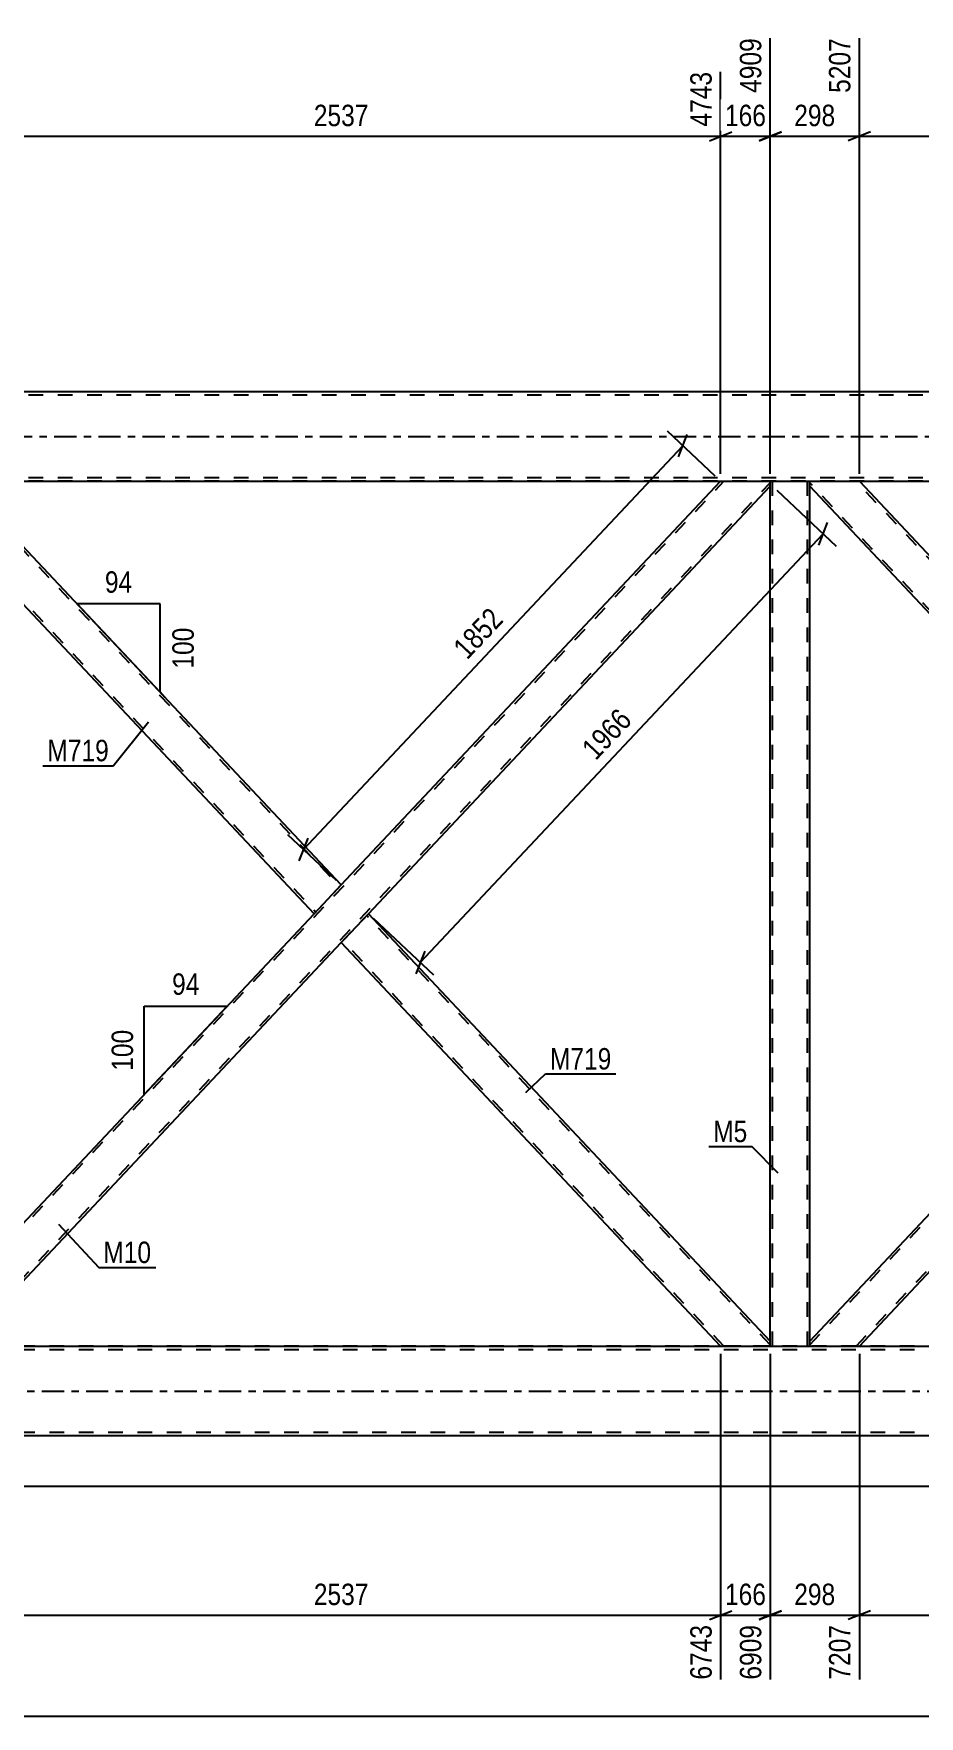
# Model space of a CAD drawing. Header units: millimetres. Extents: x -400 to 789, y -648 to 193.
# Drawn here: x -140.2 to -21.8, y -171.1 to 53.8 of the extents above; entities that cross this region are included whole.
import ezdxf

# ---------------------------------------------------------------- set-up
doc = ezdxf.new("R2010")
doc.units = ezdxf.units.MM
doc.linetypes.add('DXK_LINE_DOT2', pattern=[3.9198, 1.9599, -1.9599])
doc.linetypes.add('DXK_LINE_DOT3', pattern=[5.9187, 2.979, -0.9799, 0.9799, -0.9799])
doc.styles.add('Arial Narrow', font='ARIALN.TTF', dxfattribs={"height": 0.2})

# ---------------------------------------------------------------- blocks, each defined once
blk = doc.blocks.new('Part-392021936-5447 - 5377')
at = {"color": 7, "linetype": 'DXK_LINE_DOT2'}
for p, q in [((699.9, 5.52), (-238.1, 5.52)), ((699.9, -5.52), (-238.1, -5.52)), ((699.9, -6), (-161.1, -6))]:
    blk.add_line(p, q, dxfattribs=at)
at = {"color": 2, "linetype": 'Continuous'}
for p, q in [((-157.09, 6), (78.9, 6)), ((-157.1, -6), (78.9, -6))]:
    blk.add_line(p, q, dxfattribs=at)
at = {"color": 7, "linetype": 'DXK_LINE_DOT3'}
blk.add_line((-238.1, 0), (699.9, 0), dxfattribs=at)
blk = doc.blocks.new('Part-392021936-5452 - 5377')
at = {"color": 7, "linetype": 'DXK_LINE_DOT2'}
for p, q in [((643.9, -122.08), (-287.1, -122.08)), ((643.9, -121.6), (-276.46, -121.6)), ((643.9, -133.12), (-287.1, -133.12)), ((643.9, -133.6), (-171.28, -133.6))]:
    blk.add_line(p, q, dxfattribs=at)
at = {"color": 2, "linetype": 'Continuous'}
for p, q in [((-157.1, -121.6), (78.9, -121.6)), ((639.1, -133.6), (-143.36, -133.6))]:
    blk.add_line(p, q, dxfattribs=at)
at = {"color": 7, "linetype": 'DXK_LINE_DOT3'}
blk.add_line((-287.1, -127.6), (643.9, -127.6), dxfattribs=at)
blk = doc.blocks.new('Part-392021936-5615 - 5377')
at = {"color": 7, "linetype": 'DXK_LINE_DOT2'}
for p, q in [((-36.46, -121.41), (72.07, -6)), ((-30.27, -121.6), (78.26, -6.19)), ((78.26, -6), (71.63, -6)), ((20.9, -59.95), (17.28, -63.8)), ((24.53, -63.8), (20.9, -67.65)), ((-36.46, -121.6), (-29.83, -121.6))]:
    blk.add_line(p, q, dxfattribs=at)
at = {"color": 2, "linetype": 'Continuous'}
for p, q in [((71.63, -6), (20.9, -59.95)), ((78.26, -6.66), (24.53, -63.8)), ((78.26, -6.66), (78.26, -6)), ((-36.46, -120.94), (17.28, -63.8)), ((-29.83, -121.6), (20.9, -67.65)), ((-36.46, -121.52), (-36.46, -120.94)), ((-36.46, -121.6), (-36.46, -121.52))]:
    blk.add_line(p, q, dxfattribs=at)
blk = doc.blocks.new('Part-392021936-5736 - 5377')
at = {"color": 7, "linetype": 'DXK_LINE_DOT2'}
for p, q in [((-156.46, -121.41), (-47.93, -6)), ((-150.27, -121.6), (-41.74, -6.19)), ((-48.37, -6), (-41.74, -6)), ((-102.72, -63.8), (-99.1, -59.95)), ((-99.1, -67.65), (-95.47, -63.8)), ((-156.46, -121.6), (-149.83, -121.6))]:
    blk.add_line(p, q, dxfattribs=at)
at = {"color": 2, "linetype": 'Continuous'}
for p, q in [((-99.1, -59.95), (-48.37, -6)), ((-95.47, -63.8), (-41.74, -6.66)), ((-41.74, -6.66), (-41.74, -6)), ((-156.46, -120.94), (-102.72, -63.8)), ((-149.83, -121.6), (-99.1, -67.65)), ((-156.46, -121.6), (-156.46, -120.94))]:
    blk.add_line(p, q, dxfattribs=at)
blk = doc.blocks.new('Part-392021936-5751 - 5377')
at = {"color": 2, "linetype": 'Continuous'}
for p, q in [((-156.46, -6.66), (-156.46, -6)), ((-156.46, -6.66), (-102.72, -63.8)), ((-99.1, -59.95), (-149.83, -6)), ((-102.72, -63.8), (-99.1, -59.95))]:
    blk.add_line(p, q, dxfattribs=at)
at = {"color": 7, "linetype": 'DXK_LINE_DOT2'}
for p, q in [((-156.46, -6), (-149.83, -6)), ((-156.46, -6.19), (-102.5, -63.57)), ((-150.27, -6), (-99.32, -60.18)), ((-102.5, -63.57), (-102.49, -63.55))]:
    blk.add_line(p, q, dxfattribs=at)
blk = doc.blocks.new('Part-392021936-5756 - 5377')
at = {"color": 2, "linetype": 'Continuous'}
for p, q in [((-36.46, -6.66), (-36.46, -6)), ((17.28, -63.8), (-36.46, -6.66)), ((-29.83, -6), (20.9, -59.95)), ((17.47, -63.8), (20.9, -60.15))]:
    blk.add_line(p, q, dxfattribs=at)
at = {"color": 7, "linetype": 'DXK_LINE_DOT2'}
for p, q in [((-36.46, -6), (-29.83, -6)), ((17.59, -63.67), (-36.46, -6.19)), ((20.78, -60.28), (-30.27, -6)), ((21, -60.05), (20.9, -59.95)), ((20.9, -60.15), (21, -60.05)), ((17.37, -63.9), (17.28, -63.8)), ((17.37, -63.9), (17.47, -63.8)), ((17.41, -63.87), (17.47, -63.8)), ((17.59, -63.67), (17.61, -63.65))]:
    blk.add_line(p, q, dxfattribs=at)
blk = doc.blocks.new('Part-392021936-5759 - 5377')
at = {"color": 7, "linetype": 'DXK_LINE_DOT2'}
for p, q in [((-41.74, -6), (-36.46, -6)), ((-41.74, -6.66), (-41.74, -6)), ((-41.42, -121.6), (-41.42, -6)), ((-36.78, -121.6), (-36.78, -6)), ((-36.46, -6.66), (-36.46, -6)), ((-41.74, -121.6), (-41.74, -120.94)), ((-36.46, -121.6), (-36.46, -120.94)), ((-41.74, -121.6), (-36.46, -121.6))]:
    blk.add_line(p, q, dxfattribs=at)
at = {"color": 2, "linetype": 'Continuous'}
for p, q in [((-41.74, -120.94), (-41.74, -6.66)), ((-36.46, -120.94), (-36.46, -6.66))]:
    blk.add_line(p, q, dxfattribs=at)
blk = doc.blocks.new('Part-392021936-5779 - 5377')
at = {"color": 2, "linetype": 'Continuous'}
for p, q in [((-98.66, -67.19), (-95.47, -63.8)), ((-41.74, -120.94), (-95.47, -63.8)), ((-99.1, -67.65), (-98.66, -67.19)), ((-48.37, -121.6), (-99.1, -67.65)), ((-41.74, -121.6), (-41.74, -120.94))]:
    blk.add_line(p, q, dxfattribs=at)
at = {"color": 7, "linetype": 'DXK_LINE_DOT2'}
for p, q in [((-41.74, -121.41), (-95.69, -64.03)), ((-99.07, -67.62), (-98.66, -67.19)), ((-98.88, -67.42), (-98.86, -67.4)), ((-47.93, -121.6), (-98.88, -67.42)), ((-41.74, -121.6), (-48.37, -121.6))]:
    blk.add_line(p, q, dxfattribs=at)
blk = doc.blocks.new('StraightDimension-392021936-6391 - 5377')
at = {"color": 7, "linetype": 'Continuous'}
blk.add_line((-301, -171.07), (700.9, -171.07), dxfattribs=at)
blk = doc.blocks.new('StraightDimension-392021936-24339 - 5377')
at = {"color": 7, "linetype": 'Continuous'}
for p, q in [((-48.37, -122.6), (-48.37, -166.16)), ((-41.74, -122.6), (-41.74, -166.16)), ((-49.87, -158.15), (-46.87, -156.95)), ((-40.24, -156.95), (-43.24, -158.15)), ((-48.37, -157.55), (-41.74, -157.55))]:
    blk.add_line(p, q, dxfattribs=at)
at = {"color": 0}
blk.add_wipeout([(-41.71, -156.8), (-41.71, -152.6), (-48.39, -152.6), (-48.39, -156.8)], dxfattribs=at)
at = {"color": 0, "linetype": 'Continuous'}
blk.add_wipeout([(-42.34, -158.25), (-46.54, -158.25), (-46.54, -166.76), (-42.34, -166.76)], dxfattribs=at)
at = {"color": 3, "style": 'Arial Narrow'}
blk.add_text('166', height=2.863, dxfattribs=at).set_placement((-47.79, -156.2))
at = {"color": 3, "linetype": 'Continuous', "style": 'Arial Narrow'}
blk.add_text('6909', height=2.863, rotation=90.0002, dxfattribs=at).set_placement((-42.94, -166.16))
blk = doc.blocks.new('StraightDimension-392021936-6903 - 5377')
at = {"color": 7, "linetype": 'Continuous'}
for p, q in [((-49.09, -5.31), (-55.49, 0.7)), ((-54.01, -2.75), (-52.83, 0.25)), ((-104.16, -55.2), (-53.42, -1.25)), ((-99.73, -59.36), (-106.23, -53.25)), ((-103.57, -53.7), (-104.75, -56.71))]:
    blk.add_line(p, q, dxfattribs=at)
at = {"color": 0}
blk.add_wipeout([(-76.42, -24.61), (-79.48, -21.73), (-85.31, -27.94), (-82.25, -30.81)], dxfattribs=at)
at = {"color": 3, "style": 'Arial Narrow'}
blk.add_text('1852', height=2.863, rotation=46.7591, dxfattribs=at).set_placement((-82.27, -29.96))
blk = doc.blocks.new('StraightDimension-392021936-6418 - 5377')
at = {"color": 7, "linetype": 'Continuous'}
blk.add_line((73.4, -140.34), (-336.3, -140.34), dxfattribs=at)
blk = doc.blocks.new('StraightDimension-392021936-6924 - 5377')
at = {"color": 7, "linetype": 'Continuous'}
for p, q in [((-40.87, -7.2), (-32.91, -14.68)), ((-88.53, -70.32), (-34.66, -13.04)), ((-35.25, -14.54), (-34.07, -11.53)), ((-94.84, -64.38), (-86.78, -71.96)), ((-87.94, -68.82), (-89.12, -71.82))]:
    blk.add_line(p, q, dxfattribs=at)
at = {"color": 0}
blk.add_wipeout([(-59.22, -38.06), (-62.28, -35.19), (-68.12, -41.39), (-65.06, -44.27)], dxfattribs=at)
at = {"color": 3, "style": 'Arial Narrow'}
blk.add_text('1966', height=2.863, rotation=46.7591, dxfattribs=at).set_placement((-65.08, -43.42))
blk = doc.blocks.new('StraightDimension-392021936-7032 - 5377')
at = {"color": 7, "linetype": 'Continuous'}
for p, q in [((-149.83, -5), (-149.83, 53.22)), ((-48.37, -5), (-48.37, 48.72)), ((-148.33, 40.71), (-151.33, 39.51)), ((-49.87, 39.51), (-46.87, 40.71)), ((-149.83, 40.11), (-48.37, 40.11))]:
    blk.add_line(p, q, dxfattribs=at)
at = {"color": 0, "linetype": 'Continuous'}
blk.add_wipeout([(-48.97, 49.32), (-53.17, 49.32), (-53.17, 40.81), (-48.97, 40.81)], dxfattribs=at)
at = {"color": 0}
blk.add_wipeout([(-94.84, 40.86), (-94.84, 45.06), (-103.36, 45.06), (-103.36, 40.86)], dxfattribs=at)
at = {"color": 3, "linetype": 'Continuous', "style": 'Arial Narrow'}
blk.add_text('4743', height=2.863, rotation=90.0002, dxfattribs=at).set_placement((-49.57, 41.41))
at = {"color": 3, "style": 'Arial Narrow'}
blk.add_text('2537', height=2.863, dxfattribs=at).set_placement((-102.76, 41.46))
blk = doc.blocks.new('StraightDimension-392021936-7046 - 5377')
at = {"color": 7, "linetype": 'Continuous'}
for p, q in [((-41.74, -5), (-41.74, 53.22)), ((-48.37, -5), (-48.37, 48.72)), ((-49.87, 39.51), (-46.87, 40.71)), ((-40.24, 40.71), (-43.24, 39.51)), ((-48.37, 40.11), (-41.74, 40.11))]:
    blk.add_line(p, q, dxfattribs=at)
at = {"color": 0}
blk.add_wipeout([(-41.71, 40.86), (-41.71, 45.06), (-48.39, 45.06), (-48.39, 40.86)], dxfattribs=at)
at = {"color": 0, "linetype": 'Continuous'}
blk.add_wipeout([(-42.34, 53.82), (-46.54, 53.82), (-46.54, 45.31), (-42.34, 45.31)], dxfattribs=at)
at = {"color": 3, "linetype": 'Continuous', "style": 'Arial Narrow'}
blk.add_text('4909', height=2.863, rotation=90.0002, dxfattribs=at).set_placement((-42.94, 45.91))
at = {"color": 3, "style": 'Arial Narrow'}
blk.add_text('166', height=2.863, dxfattribs=at).set_placement((-47.79, 41.46))
blk = doc.blocks.new('StraightDimension-392021936-7057 - 5377')
at = {"color": 7, "linetype": 'Continuous'}
for p, q in [((-41.74, -5), (-41.74, 53.22)), ((-29.83, -5), (-29.83, 53.22)), ((-43.24, 39.51), (-40.24, 40.71)), ((-28.33, 40.71), (-31.33, 39.51)), ((-41.74, 40.11), (-29.83, 40.11))]:
    blk.add_line(p, q, dxfattribs=at)
at = {"color": 0}
blk.add_wipeout([(-32.44, 40.86), (-32.44, 45.06), (-39.13, 45.06), (-39.13, 40.86)], dxfattribs=at)
at = {"color": 0, "linetype": 'Continuous'}
blk.add_wipeout([(-30.43, 53.82), (-34.63, 53.82), (-34.63, 45.31), (-30.43, 45.31)], dxfattribs=at)
at = {"color": 3, "linetype": 'Continuous', "style": 'Arial Narrow'}
blk.add_text('5207', height=2.863, rotation=90.0002, dxfattribs=at).set_placement((-31.03, 45.91))
at = {"color": 3, "style": 'Arial Narrow'}
blk.add_text('298', height=2.863, dxfattribs=at).set_placement((-38.53, 41.46))
blk = doc.blocks.new('StraightDimension-392021936-7068 - 5377')
at = {"color": 7, "linetype": 'Continuous'}
for p, q in [((-29.83, -5), (-29.83, 53.22)), ((71.63, -5), (71.63, 48.72)), ((-28.33, 40.71), (-31.33, 39.51)), ((70.13, 39.51), (73.13, 40.71)), ((-29.83, 40.11), (71.63, 40.11))]:
    blk.add_line(p, q, dxfattribs=at)
at = {"color": 0, "linetype": 'Continuous'}
blk.add_wipeout([(71.03, 49.32), (66.83, 49.32), (66.83, 40.81), (71.03, 40.81)], dxfattribs=at)
at = {"color": 0}
blk.add_wipeout([(25.16, 40.86), (25.16, 45.06), (16.65, 45.06), (16.65, 40.86)], dxfattribs=at)
at = {"color": 3, "linetype": 'Continuous', "style": 'Arial Narrow'}
blk.add_text('7743', height=2.863, rotation=90.0002, dxfattribs=at).set_placement((70.43, 41.41))
at = {"color": 3, "style": 'Arial Narrow'}
blk.add_text('2537', height=2.863, dxfattribs=at).set_placement((17.25, 41.46))
blk = doc.blocks.new('AngleDimension-392021936-7256 - 5377')
at = {"color": 7, "linetype": 'Continuous'}
for p, q in [((-123.31, -22.4), (-134.41, -22.4)), ((-123.31, -34.2), (-134.41, -22.4)), ((-123.31, -34.2), (-123.31, -22.4)), ((-122.68, -34.88), (-123.31, -34.2))]:
    blk.add_line(p, q, dxfattribs=at)
at = {"color": 0}
for points in [[(-126.43, -21.5), (-126.43, -17.3), (-131.29, -17.3), (-131.29, -21.5)], [(-118.21, -24.96), (-122.41, -24.96), (-122.41, -31.64), (-118.21, -31.64)]]:
    blk.add_wipeout(points, dxfattribs=at)
at = {"color": 3, "style": 'Arial Narrow'}
blk.add_text('94', height=2.863, dxfattribs=at).set_placement((-130.69, -20.9))
blk.add_text('100', height=2.863, rotation=90.0002, dxfattribs=at).set_placement((-118.81, -31.04))
blk = doc.blocks.new('AngleDimension-392021936-7270 - 5377')
at = {"color": 7, "linetype": 'Continuous'}
for p, q in [((-125.43, -76.14), (-114.33, -76.14)), ((-125.43, -87.94), (-114.33, -76.14)), ((-125.43, -87.94), (-125.43, -76.14)), ((-114.8, -76.65), (-114.33, -76.14))]:
    blk.add_line(p, q, dxfattribs=at)
at = {"color": 0}
for points in [[(-117.45, -75.24), (-117.45, -71.04), (-122.31, -71.04), (-122.31, -75.24)], [(-126.33, -78.7), (-130.53, -78.7), (-130.53, -85.39), (-126.33, -85.39)]]:
    blk.add_wipeout(points, dxfattribs=at)
at = {"color": 3, "style": 'Arial Narrow'}
blk.add_text('94', height=2.863, dxfattribs=at).set_placement((-121.71, -74.64))
blk.add_text('100', height=2.863, rotation=90.0002, dxfattribs=at).set_placement((-126.93, -84.79))
blk = doc.blocks.new('StraightDimension-392021936-24337 - 5377')
at = {"color": 7, "linetype": 'Continuous'}
for p, q in [((-29.83, -122.6), (-29.83, -166.16)), ((71.63, -122.6), (71.63, -166.16)), ((-28.33, -156.95), (-31.33, -158.15)), ((70.13, -158.15), (73.13, -156.95)), ((-29.83, -157.55), (71.63, -157.55))]:
    blk.add_line(p, q, dxfattribs=at)
at = {"color": 0}
blk.add_wipeout([(25.16, -156.8), (25.16, -152.6), (16.65, -152.6), (16.65, -156.8)], dxfattribs=at)
at = {"color": 0, "linetype": 'Continuous'}
blk.add_wipeout([(71.03, -158.25), (66.83, -158.25), (66.83, -166.76), (71.03, -166.76)], dxfattribs=at)
at = {"color": 3, "style": 'Arial Narrow'}
blk.add_text('2537', height=2.863, dxfattribs=at).set_placement((17.25, -156.2))
at = {"color": 3, "linetype": 'Continuous', "style": 'Arial Narrow'}
blk.add_text('9743', height=2.863, rotation=90.0002, dxfattribs=at).set_placement((70.43, -166.16))
blk = doc.blocks.new('StraightDimension-392021936-24338 - 5377')
at = {"color": 7, "linetype": 'Continuous'}
for p, q in [((-41.74, -122.6), (-41.74, -166.16)), ((-29.83, -122.6), (-29.83, -166.16)), ((-43.24, -158.15), (-40.24, -156.95)), ((-28.33, -156.95), (-31.33, -158.15)), ((-41.74, -157.55), (-29.83, -157.55))]:
    blk.add_line(p, q, dxfattribs=at)
at = {"color": 0}
blk.add_wipeout([(-32.44, -156.8), (-32.44, -152.6), (-39.13, -152.6), (-39.13, -156.8)], dxfattribs=at)
at = {"color": 0, "linetype": 'Continuous'}
blk.add_wipeout([(-30.43, -158.25), (-34.63, -158.25), (-34.63, -166.76), (-30.43, -166.76)], dxfattribs=at)
at = {"color": 3, "style": 'Arial Narrow'}
blk.add_text('298', height=2.863, dxfattribs=at).set_placement((-38.53, -156.2))
at = {"color": 3, "linetype": 'Continuous', "style": 'Arial Narrow'}
blk.add_text('7207', height=2.863, rotation=90.0002, dxfattribs=at).set_placement((-31.03, -166.16))
blk = doc.blocks.new('StraightDimension-392021936-24340 - 5377')
at = {"color": 7, "linetype": 'Continuous'}
for p, q in [((-149.83, -122.6), (-149.83, -166.16)), ((-48.37, -122.6), (-48.37, -166.16)), ((-148.33, -156.95), (-151.33, -158.15)), ((-49.87, -158.15), (-46.87, -156.95)), ((-149.83, -157.55), (-48.37, -157.55))]:
    blk.add_line(p, q, dxfattribs=at)
at = {"color": 0}
blk.add_wipeout([(-94.84, -156.8), (-94.84, -152.6), (-103.36, -152.6), (-103.36, -156.8)], dxfattribs=at)
at = {"color": 0, "linetype": 'Continuous'}
blk.add_wipeout([(-48.97, -158.25), (-53.17, -158.25), (-53.17, -166.76), (-48.97, -166.76)], dxfattribs=at)
at = {"color": 3, "style": 'Arial Narrow'}
blk.add_text('2537', height=2.863, dxfattribs=at).set_placement((-102.76, -156.2))
at = {"color": 3, "linetype": 'Continuous', "style": 'Arial Narrow'}
blk.add_text('6743', height=2.863, rotation=90.0002, dxfattribs=at).set_placement((-49.57, -166.16))
blk = doc.blocks.new('Mark-392021936-5732 - 5377')
at = {"color": 0}
blk.add_wipeout([(-124.5, -110.49), (-124.5, -107.49), (-130.9, -107.49), (-130.9, -110.49)], dxfattribs=at)
blk.add_wipeout([(-124.5, -110.49), (-124.5, -107.49), (-130.9, -107.49), (-130.9, -110.49)], dxfattribs=at)
at = {"color": 30, "linetype": 'Continuous'}
for p, q in [((-136.89, -105.3), (-131.5, -111.09)), ((-131.5, -111.09), (-123.9, -111.09))]:
    blk.add_line(p, q, dxfattribs=at)
at = {"color": 3, "style": 'Arial Narrow'}
blk.add_text('M10', height=2.863, dxfattribs=at).set_placement((-130.9, -110.49))
blk = doc.blocks.new('Mark-392021936-5747 - 5377')
at = {"color": 0}
blk.add_wipeout([(-130.15, -43.42), (-130.15, -40.42), (-138.38, -40.42), (-138.38, -43.42)], dxfattribs=at)
blk.add_wipeout([(-130.15, -43.42), (-130.15, -40.42), (-138.38, -40.42), (-138.38, -43.42)], dxfattribs=at)
at = {"color": 30, "linetype": 'Continuous'}
for p in [(-124.85, -38.18), (-138.98, -44.02)]:
    blk.add_line(p, (-129.55, -44.02), dxfattribs=at)
at = {"color": 3, "style": 'Arial Narrow'}
blk.add_text('M719', height=2.863, dxfattribs=at).set_placement((-138.38, -43.42))
blk = doc.blocks.new('Mark-392021936-5775 - 5377')
at = {"color": 0}
blk.add_wipeout([(-62.97, -84.62), (-62.97, -81.62), (-71.19, -81.62), (-71.19, -84.62)], dxfattribs=at)
blk.add_wipeout([(-62.97, -84.62), (-62.97, -81.62), (-71.19, -81.62), (-71.19, -84.62)], dxfattribs=at)
at = {"color": 30, "linetype": 'Continuous'}
for p, q in [((-74.41, -87.71), (-71.79, -85.22)), ((-71.79, -85.22), (-62.37, -85.22))]:
    blk.add_line(p, q, dxfattribs=at)
at = {"color": 3, "style": 'Arial Narrow'}
blk.add_text('M719', height=2.863, dxfattribs=at).set_placement((-71.19, -84.62))
blk = doc.blocks.new('Mark-392021936-39737 - 5377')
at = {"color": 0}
blk.add_wipeout([(-44.81, -94.33), (-44.81, -91.33), (-49.37, -91.33), (-49.37, -94.33)], dxfattribs=at)
blk.add_wipeout([(-44.81, -94.33), (-44.81, -91.33), (-49.37, -91.33), (-49.37, -94.33)], dxfattribs=at)
at = {"color": 30, "linetype": 'Continuous'}
for p in [(-49.97, -94.93), (-40.67, -98.47)]:
    blk.add_line(p, (-44.21, -94.93), dxfattribs=at)
at = {"color": 3, "style": 'Arial Narrow'}
blk.add_text('M5', height=2.863, dxfattribs=at).set_placement((-49.37, -94.33))

msp = doc.modelspace()

# ---------------------------------------------------------------- block references
for name in ['Part-392021936-5447 - 5377', 'Part-392021936-5736 - 5377', 'Part-392021936-5751 - 5377', 'Part-392021936-5759 - 5377', 'Part-392021936-5615 - 5377', 'Part-392021936-5756 - 5377', 'Part-392021936-5779 - 5377', 'Part-392021936-5452 - 5377']:
    msp.add_blockref(name, (0, 0))

# ---------------------------------------------------------------- next in the draw order: block references
msp.add_blockref('StraightDimension-392021936-6391 - 5377', (0, 0))

# ---------------------------------------------------------------- next in the draw order: block references
for name in ['StraightDimension-392021936-6903 - 5377', 'StraightDimension-392021936-24339 - 5377']:
    msp.add_blockref(name, (0, 0))

# ---------------------------------------------------------------- next in the draw order: block references
msp.add_blockref('StraightDimension-392021936-6418 - 5377', (0, 0))

# ---------------------------------------------------------------- next in the draw order: block references
for name in ['StraightDimension-392021936-7032 - 5377', 'StraightDimension-392021936-6924 - 5377', 'AngleDimension-392021936-7256 - 5377', 'Mark-392021936-5747 - 5377', 'AngleDimension-392021936-7270 - 5377', 'Mark-392021936-5775 - 5377', 'Mark-392021936-39737 - 5377', 'Mark-392021936-5732 - 5377', 'StraightDimension-392021936-24340 - 5377', 'StraightDimension-392021936-24337 - 5377']:
    msp.add_blockref(name, (0, 0))

# ---------------------------------------------------------------- next in the draw order: block references
for name in ['StraightDimension-392021936-7046 - 5377', 'StraightDimension-392021936-24338 - 5377']:
    msp.add_blockref(name, (0, 0))

# ---------------------------------------------------------------- next in the draw order: block references
msp.add_blockref('StraightDimension-392021936-7057 - 5377', (0, 0))

# ---------------------------------------------------------------- next in the draw order: block references
msp.add_blockref('StraightDimension-392021936-7068 - 5377', (0, 0))

doc.saveas('drawing.dxf')
